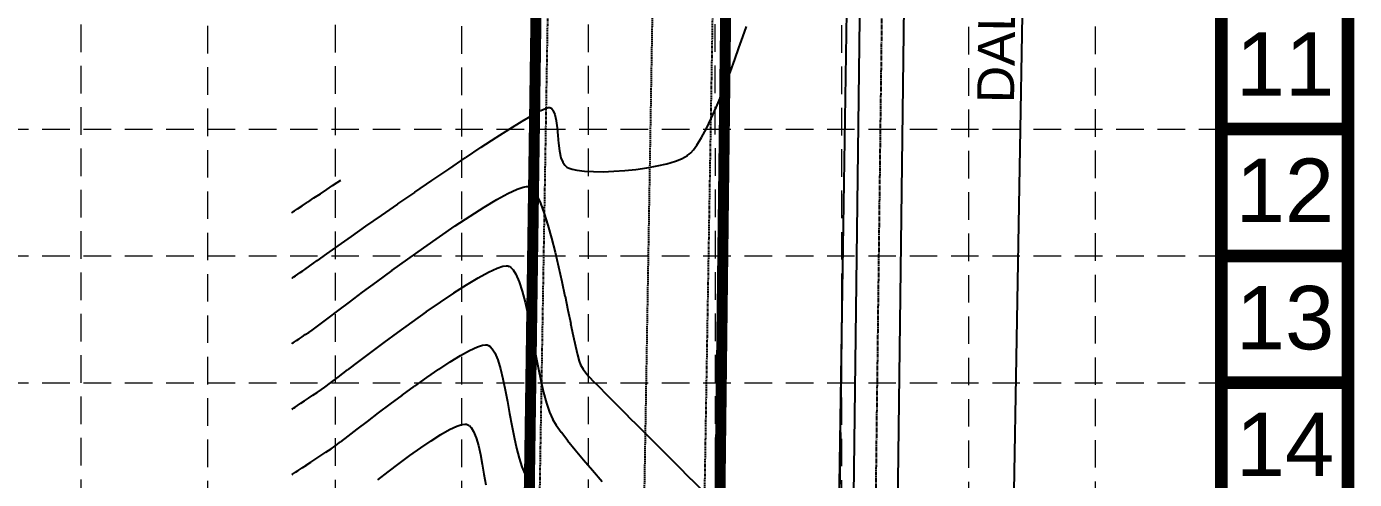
# Model space of a CAD drawing. Header units: inches. Extents: x 6967 to 7890, y 13663 to 15138.
# Drawn here: x 7648.7 to 7889.8, y 14797 to 14879.1 of the extents above; entities that cross this region are included whole.
import ezdxf
from ezdxf.enums import TextEntityAlignment as Align

# ---------------------------------------------------------------- set-up
doc = ezdxf.new("R2010")
doc.units = ezdxf.units.IN
doc.header["$MEASUREMENT"] = 0
for name, pattern in [('CENTER2', [1.125, 0.75, -0.125, 0.125, -0.125]), ('DASHED', [0.75, 0.5, -0.25]), ('HIDDEN', [0.375, 0.25, -0.125]), ('xGWI003pt$0$HIDDEN2', [0.1875, 0.125, -0.0625]), ('XGWI003WS$0$DASHED2', [0.375, 0.25, -0.125])]:
    doc.linetypes.add(name, pattern=pattern)
for name, color, linetype in [('BASE', 7, 'Continuous'), ('EC', 35, 'Continuous'), ('GRID', 254, 'HIDDEN'), ('LIMITS OF DISTURBANCE', 1, 'HIDDEN'), ('V-ROAD-BACK-P', 2, 'Continuous'), ('V-STRM-CNTR-E', 11, 'CENTER2'), ('V-STRM-UNDR-E', 15, 'Continuous'), ('xGWI003pt$0$C-ANNO-ROAD-E', 6, 'Continuous'), ('xGWI003pt$0$C-EASE-SSWR-N', 7, 'xGWI003pt$0$HIDDEN2'), ('XGWI003WS$0$C-SSWR-MAIN-N', 3, 'XGWI003WS$0$DASHED2')]:
    doc.layers.add(name, color=color, linetype=linetype)
doc.styles.get("Standard").update_dxf_attribs({"font": 'ARIAL.TTF'})

msp = doc.modelspace()

# ---------------------------------------------------------------- linework, layer by layer
at = {"layer": 'BASE', "const_width": 2.3}
for points in [[(7888.68, 13664.43), (7888.68, 15136.57), (6968.59, 15136.57), (6968.59, 13664.43)], [(7865.68, 13687.43), (7865.68, 15113.57), (6991.59, 15113.57), (6991.59, 13687.43)]]:
    msp.add_lwpolyline(points, close=True, dxfattribs=at)
for points in [[(7888.68, 14860.55), (7865.68, 14860.55)], [(7888.68, 14837.54), (7865.68, 14837.54)], [(7888.68, 14814.54), (7865.68, 14814.54)]]:
    msp.add_lwpolyline(points, dxfattribs=at)
at = {"layer": 'EC', "color": 35}
for points, elevation in [([(7778.79, 14877.28), (7779.43, 14879.13)], 663), ([(7775.69, 14868.77), (7776.53, 14870.98)], 663), ([(7742.98, 14864.28), (7743.45, 14864.43)], 663), ([(7743.74, 14864.43), (7743.87, 14864.37)], 663), ([(7744.1, 14864.21), (7744.39, 14863.84)], 663), ([(7773.05, 14862.48), (7773.94, 14864.48)], 663), ([(7738.71, 14861.97), (7740.59, 14863.08)], 663), ([(7744.91, 14862.06), (7745.06, 14860.77)], 663), ([(7734, 14859.01), (7736.49, 14860.6)], 663), ([(7745.06, 14860.77), (7745.17, 14859.37)], 663), ([(7745.17, 14859.37), (7745.29, 14857.95)], 663), ([(7769.81, 14856.76), (7770.46, 14857.64)], 663), ([(7725.39, 14853.29), (7728.4, 14855.31)], 663), ([(7746.1, 14854.52), (7746.44, 14854.02)], 663), ([(7763.24, 14853.85), (7765, 14854.26)], 663), ([(7768.88, 14855.84), (7769.03, 14855.96)], 663), ([(7748.67, 14853.06), (7750.04, 14852.9)], 663), ([(7750.04, 14852.9), (7751.65, 14852.82)], 663), ([(7702.08, 14848.82), (7703.23, 14849.58)], 664), ([(7704.28, 14850.28), (7705.16, 14850.86)], 664), ([(7719.22, 14849.07), (7722.31, 14851.19)], 663), ([(7737.84, 14849.65), (7738.91, 14850.02)], 662), ([(7740.4, 14849.82), (7740.81, 14849.38)], 662), ([(7740.81, 14849.38), (7741.36, 14848.52)], 662), ([(7698.76, 14846.63), (7699.77, 14847.3)], 664), ([(7700.9, 14848.05), (7702.08, 14848.82)], 664), ([(7741.36, 14848.52), (7742.05, 14847.07)], 662), ([(7696.93, 14845.42), (7696.94, 14845.43)], 664), ([(7696.94, 14845.43), (7696.98, 14845.46)], 664), ([(7697.16, 14845.58), (7697.38, 14845.72)], 664), ([(7697.38, 14845.72), (7697.94, 14846.09)], 664), ([(7726.56, 14842.96), (7729.27, 14844.76)], 662), ([(7729.27, 14844.76), (7731.81, 14846.37)], 662), ([(7742.73, 14845.25), (7743.41, 14843.12)], 662), ([(7707.72, 14841.06), (7710.36, 14842.91)], 663), ([(7723.73, 14841.02), (7726.56, 14842.96)], 662), ([(7720.84, 14839), (7723.73, 14841.02)], 662), ([(7744.07, 14840.76), (7744.71, 14838.22)], 662), ([(7717.94, 14836.93), (7720.84, 14839)], 662), ([(7732.63, 14834.61), (7734.2, 14835.33)], 661), ([(7735.21, 14835.67), (7735.8, 14835.76)], 661), ([(7735.8, 14835.76), (7736.11, 14835.74)], 661), ([(7696.97, 14833.57), (7697.08, 14833.64)], 663), ([(7709.76, 14830.93), (7712.35, 14832.85)], 662), ([(7730.76, 14833.58), (7732.63, 14834.61)], 661), ([(7707.38, 14829.15), (7709.76, 14830.93)], 662), ([(7738.72, 14831.13), (7739.24, 14829.14)], 661), ([(7746.5, 14830.24), (7747.03, 14827.67)], 662), ([(7721.32, 14827.38), (7723.87, 14829.15)], 661), ([(7739.24, 14829.14), (7739.75, 14826.94)], 661), ([(7796.81, 14826.37), (7796.83, 14827.86)], 662), ([(7698.77, 14822.86), (7699.35, 14823.25)], 662), ([(7699.35, 14823.25), (7699.97, 14823.65)], 662), ([(7700.59, 14824.07), (7701.09, 14824.42)], 662), ([(7713.65, 14821.82), (7716.16, 14823.67)], 661), ([(7740.23, 14824.59), (7740.7, 14822.16)], 661), ([(7796.76, 14821.97), (7796.79, 14824.39)], 662), ([(7696.93, 14821.65), (7696.99, 14821.69)], 662), ([(7731.52, 14821.32), (7732.07, 14821.4)], 660), ([(7732.49, 14821.34), (7732.63, 14821.28)], 660), ([(7732.63, 14821.28), (7732.9, 14821.1)], 660), ([(7733.28, 14820.7), (7733.75, 14819.94)], 660), ([(7725.62, 14818.3), (7727.51, 14819.45)], 660), ([(7741.17, 14819.7), (7741.64, 14817.27)], 661), ([(7749.06, 14818.44), (7749.31, 14817.78)], 662), ([(7703.92, 14814.5), (7705.32, 14815.55)], 661), ([(7741.64, 14817.27), (7742.12, 14814.95)], 661), ([(7749.78, 14816.99), (7750.26, 14816.32)], 662), ([(7750.76, 14815.72), (7751.28, 14815.17)], 662), ([(7701.5, 14812.78), (7702.31, 14813.31)], 661), ([(7752.4, 14814.07), (7753.01, 14813.47)], 662), ([(7698.53, 14810.82), (7699.21, 14811.27)], 661), ([(7714.76, 14810.65), (7716.97, 14812.29)], 660), ([(7696.93, 14809.76), (7697.01, 14809.81)], 661), ([(7708.76, 14806.11), (7710.61, 14807.52)], 660), ([(7726.88, 14806.67), (7727.78, 14806.97)], 659), ([(7728.32, 14807.04), (7728.61, 14807.02)], 659), ([(7729.13, 14806.76), (7729.49, 14806.39)], 659), ([(7729.91, 14805.69), (7730.38, 14804.55)], 659), ([(7730.38, 14804.55), (7730.79, 14803.14)], 659), ([(7737.25, 14804.64), (7737.69, 14802.65)], 660), ([(7761.96, 14804.48), (7764.3, 14802.15)], 662), ([(7702.15, 14801.32), (7703.08, 14801.93)], 660), ([(7703.08, 14801.93), (7704.02, 14802.56)], 660), ([(7704.02, 14802.56), (7704.72, 14803.05)], 660), ([(7716.36, 14799.87), (7718.34, 14801.33)], 659), ([(7718.34, 14801.33), (7720.3, 14802.73)], 659), ([(7697.57, 14798.29), (7698.07, 14798.62)], 660), ([(7698.07, 14798.62), (7698.77, 14799.09)], 660), ([(7699.53, 14799.59), (7700.36, 14800.14)], 660), ([(7712.49, 14796.93), (7714.39, 14798.39)], 659), ([(7731.79, 14797.92), (7732.11, 14796.04)], 659), ([(7769.38, 14797.06), (7772.04, 14794.38)], 662)]:
    msp.add_lwpolyline(points, dxfattribs=dict(at, elevation=elevation))
at = {"layer": 'EC', "color": 35, "extrusion": (0.943455, -0.3315, 0), "elevation": 2407.12}
msp.add_lwpolyline([(16612.6, 663), (16614.72, 663)], dxfattribs=at)
at = {"layer": 'EC', "color": 35, "extrusion": (0.941289, -0.337602, 0), "elevation": 2299.5}
msp.add_lwpolyline([(16625.59, 663), (16627.84, 663)], dxfattribs=at)
at = {"layer": 'EC', "color": 35, "extrusion": (0.938374, -0.345621, 0), "elevation": 2157.57}
msp.add_lwpolyline([(16642.28, 663), (16644.6, 663)], dxfattribs=at)
at = {"layer": 'EC', "color": 35, "extrusion": (0.929564, -0.368661, 0), "elevation": 1746.47}
msp.add_lwpolyline([(16685.72, 663), (16688.07, 663)], dxfattribs=at)
at = {"layer": 'EC', "color": 35, "extrusion": (0.922945, -0.384932, 0), "elevation": 1453.11}
msp.add_lwpolyline([(16711.53, 663), (16713.82, 663)], dxfattribs=at)
at = {"layer": 'EC', "color": 35, "extrusion": (0.472379, -0.881396, 0), "elevation": -9443.77}
msp.add_lwpolyline([(13843.52, 663), (13845.22, 663)], dxfattribs=at)
at = {"layer": 'EC', "color": 35, "extrusion": (0.410055, -0.912061, 0), "elevation": -10382.08}
msp.add_lwpolyline([(13156.27, 663), (13157.24, 663)], dxfattribs=at)
at = {"layer": 'EC', "color": 35, "extrusion": (0.086705, -0.996234, 0), "elevation": -14137.05}
msp.add_lwpolyline([(9003.11, 663), (9003.33, 663)], dxfattribs=at)
at = {"layer": 'EC', "color": 35, "extrusion": (-0.200152, -0.979765, 0), "elevation": -16113.57}
msp.add_lwpolyline([(4611.82, 663), (4611.9, 663)], dxfattribs=at)
at = {"layer": 'EC', "color": 35, "extrusion": (-0.583906, -0.811821, 0), "elevation": -16588.9}
msp.add_lwpolyline([(-2392.77, 663), (-2392.48, 663)], dxfattribs=at)
at = {"layer": 'EC', "color": 35, "extrusion": (0.921221, 0.389039, 0), "elevation": 12916.9}
msp.add_lwpolyline([(10680.02, 663), (10679.28, 663)], dxfattribs=at)
at = {"layer": 'EC', "color": 35, "extrusion": (0.525889, -0.850553, 0), "elevation": -8571.2}
msp.add_lwpolyline([(14395.33, 663), (14397.93, 663)], dxfattribs=at)
at = {"layer": 'EC', "color": 35, "extrusion": (0.977095, 0.212803, 0), "elevation": 10730.21}
msp.add_lwpolyline([(12874.63, 663), (12873.51, 663)], dxfattribs=at)
at = {"layer": 'EC', "color": 35, "extrusion": (0.901238, -0.433325, 0), "elevation": 565.08}
msp.add_lwpolyline([(16760.85, 663), (16762.88, 663)], dxfattribs=at)
at = {"layer": 'EC', "color": 35, "extrusion": (-0.547344, 0.836908, 0), "elevation": 8202.47}
msp.add_lwpolyline([(-14602.39, 663), (-14605.63, 663)], dxfattribs=at)
at = {"layer": 'EC', "color": 35, "extrusion": (0.852078, -0.523414, 0), "elevation": -1155.66}
msp.add_lwpolyline([(16727.04, 663), (16728.66, 663)], dxfattribs=at)
at = {"layer": 'EC', "color": 35, "extrusion": (0.882332, -0.470627, 0), "elevation": -136.19}
msp.add_lwpolyline([(16767.97, 663), (16769.82, 663)], dxfattribs=at)
at = {"layer": 'EC', "color": 35, "extrusion": (0.553855, -0.832613, 0), "elevation": -8088.31}
msp.add_lwpolyline([(14662.46, 663), (14665.93, 663)], dxfattribs=at)
at = {"layer": 'EC', "color": 35, "extrusion": (0.991553, 0.129706, 0), "elevation": 9607.03}
msp.add_lwpolyline([(13727.83, 663), (13726.44, 663)], dxfattribs=at)
at = {"layer": 'EC', "color": 35, "extrusion": (0.973908, 0.226943, 0), "elevation": 10914.98}
msp.add_lwpolyline([(12711.16, 663), (12709.89, 663)], dxfattribs=at)
at = {"layer": 'EC', "color": 35, "extrusion": (0.743668, -0.668549, 0), "elevation": -4154.3}
msp.add_lwpolyline([(16242.29, 663), (16243, 663)], dxfattribs=at)
at = {"layer": 'EC', "color": 35, "extrusion": (0.925136, 0.379636, 0), "elevation": 12805.51}
msp.add_lwpolyline([(10802.64, 663), (10801.74, 663)], dxfattribs=at)
at = {"layer": 'EC', "color": 35, "extrusion": (-0.706205, -0.708007, 0), "elevation": -15987.33}
msp.add_lwpolyline([(-5005.45, 663), (-5005.07, 663)], dxfattribs=at)
at = {"layer": 'EC', "color": 35, "extrusion": (0.28821, -0.957567, 0), "elevation": -11986}
msp.add_lwpolyline([(11716.65, 663), (11718.28, 663)], dxfattribs=at)
at = {"layer": 'EC', "color": 35, "extrusion": (0.363503, -0.931593, 0), "elevation": -11015.4}
msp.add_lwpolyline([(12635.01, 663), (12636.16, 663)], dxfattribs=at)
at = {"layer": 'EC', "color": 35, "extrusion": (-0.44316, 0.896443, 0), "elevation": 9874.48}
msp.add_lwpolyline([(-13546.44, 663), (-13547.2, 663)], dxfattribs=at)
at = {"layer": 'EC', "color": 35, "extrusion": (-0.516706, 0.856163, 0), "elevation": 8704.77}
msp.add_lwpolyline([(-14326.87, 663), (-14327.33, 663)], dxfattribs=at)
at = {"layer": 'EC', "color": 35, "extrusion": (-0.569389, 0.822069, 0), "elevation": 7789.01}
msp.add_lwpolyline([(-14845.09, 663), (-14845.3, 663)], dxfattribs=at)
at = {"layer": 'EC', "color": 35, "extrusion": (-0.672767, 0.739855, 0), "elevation": 5764.51}
msp.add_lwpolyline([(-15742.55, 663), (-15742.96, 663)], dxfattribs=at)
at = {"layer": 'EC', "color": 35, "extrusion": (0.562797, -0.826595, 0), "elevation": -7929.83}
msp.add_lwpolyline([(14741.43, 663), (14745.15, 663)], dxfattribs=at)
at = {"layer": 'EC', "color": 35, "extrusion": (0.600789, 0.799408, 0), "elevation": 16528.34}
msp.add_lwpolyline([(2731.19, 663), (2731, 663)], dxfattribs=at)
at = {"layer": 'EC', "color": 35, "extrusion": (-0.525062, -0.851064, 0), "elevation": -16708.97}
msp.add_lwpolyline([(-1206.02, 663), (-1205.88, 663)], dxfattribs=at)
at = {"layer": 'EC', "color": 35, "extrusion": (-0.432524, -0.901622, 0), "elevation": -16743.06}
msp.add_lwpolyline([(560.31, 663), (560.62, 663)], dxfattribs=at)
at = {"layer": 'EC', "color": 35, "extrusion": (-0.316686, -0.948531, 0), "elevation": -16542.38}
msp.add_lwpolyline([(2644.64, 663), (2645.2, 663)], dxfattribs=at)
at = {"layer": 'EC', "color": 35, "extrusion": (-0.207998, -0.978129, 0), "elevation": -16139.92}
msp.add_lwpolyline([(4488.89, 663), (4489.8, 663)], dxfattribs=at)
at = {"layer": 'EC', "color": 35, "extrusion": (-0.004241, -0.999991, 0), "elevation": -14885.56}
msp.add_lwpolyline([(7688.59, 663), (7690.38, 663)], dxfattribs=at)
at = {"layer": 'EC', "color": 35, "extrusion": (0.035012, -0.999387, 0), "elevation": -14572.24}
msp.add_lwpolyline([(8268.71, 663), (8270.63, 663)], dxfattribs=at)
at = {"layer": 'EC', "color": 35, "extrusion": (0.069972, -0.997549, 0), "elevation": -14273.81}
msp.add_lwpolyline([(8775.64, 663), (8777.64, 663)], dxfattribs=at)
at = {"layer": 'EC', "color": 35, "extrusion": (0.103803, -0.994598, 0), "elevation": -13967.54}
msp.add_lwpolyline([(9257.23, 663), (9259.25, 663)], dxfattribs=at)
at = {"layer": 'EC', "color": 35, "extrusion": (0.139145, -0.990272, 0), "elevation": -13629.06}
msp.add_lwpolyline([(9750.63, 663), (9752.63, 663)], dxfattribs=at)
at = {"layer": 'EC', "color": 35, "extrusion": (0.178823, -0.983881, 0), "elevation": -13226.18}
msp.add_lwpolyline([(10292.39, 663), (10294.32, 663)], dxfattribs=at)
at = {"layer": 'EC', "color": 35, "extrusion": (0.550867, -0.834593, 0)}
for points, elevation in [([(14609.21, 664), (14610.47, 664)], -8149.9), ([(14611.52, 664), (14612.27, 664)], -8149.9), ([(14605.07, 664), (14606.42, 664)], -8149.9), ([(14601.72, 664), (14601.81, 664)], -8149.9), ([(14601.81, 664), (14601.94, 664)], -8149.9), ([(14596.89, 663), (14597.45, 663)], -8139.98), ([(14595.86, 663), (14596.35, 663)], -8139.98), ([(14596.35, 663), (14596.89, 663)], -8139.98), ([(14590.1, 662), (14590.76, 662)], -8130.06), ([(14588.63, 662), (14588.8, 662)], -8130.06), ([(14588.8, 662), (14589.08, 662)], -8130.06), ([(14589.08, 662), (14589.51, 662)], -8130.06), ([(14589.51, 662), (14590.1, 662)], -8130.06), ([(14583.2, 661), (14583.94, 661)], -8120.14), ([(14585.62, 661), (14586.54, 661)], -8120.14), ([(14586.54, 661), (14587.49, 661)], -8120.14), ([(14582.32, 661), (14582.67, 661)], -8120.14), ([(14580.63, 660), (14581.72, 660)], -8110.22), ([(14575.46, 660), (14575.58, 660)], -8110.22), ([(14575.58, 660), (14575.82, 660)], -8110.22)]:
    msp.add_lwpolyline(points, dxfattribs=dict(at, elevation=elevation))
at = {"layer": 'EC', "color": 35, "extrusion": (0.421313, -0.906915, 0), "elevation": -10207.33}
msp.add_lwpolyline([(13272.04, 662), (13273.91, 662)], dxfattribs=at)
at = {"layer": 'EC', "color": 35, "extrusion": (0.163648, -0.986519, 0), "elevation": -13383.37}
msp.add_lwpolyline([(10064.75, 662), (10065.38, 662)], dxfattribs=at)
at = {"layer": 'EC', "color": 35, "extrusion": (-0.054193, -0.99853, 0), "elevation": -15247.73}
msp.add_lwpolyline([(6923.38, 662), (6923.7, 662)], dxfattribs=at)
at = {"layer": 'EC', "color": 35, "extrusion": (-0.261693, -0.965151, 0), "elevation": -16358.06}
msp.add_lwpolyline([(3583.97, 662), (3584.11, 662)], dxfattribs=at)
at = {"layer": 'EC', "color": 35, "extrusion": (-0.41051, -0.911856, 0), "elevation": -16718.47}
msp.add_lwpolyline([(961.65, 662), (961.8, 662)], dxfattribs=at)
at = {"layer": 'EC', "color": 35, "extrusion": (0.56701, 0.823711, 0), "elevation": 16620.84}
msp.add_lwpolyline([(2044.48, 662), (2044.14, 662)], dxfattribs=at)
at = {"layer": 'EC', "color": 35, "extrusion": (0.570796, -0.821092, 0), "elevation": -7786.35}
msp.add_lwpolyline([(14806.64, 663), (14810.26, 663)], dxfattribs=at)
at = {"layer": 'EC', "color": 35, "extrusion": (0.56861, -0.822607, 0), "elevation": -7825.72}
msp.add_lwpolyline([(14789.5, 663), (14793.21, 663)], dxfattribs=at)
at = {"layer": 'EC', "color": 35, "extrusion": (-0.514364, 0.857572, 0), "elevation": 8754.88}
msp.add_lwpolyline([(-14267.02, 662), (-14269.71, 662)], dxfattribs=at)
at = {"layer": 'EC', "color": 35, "extrusion": (-0.479761, 0.877399, 0), "elevation": 9316.89}
msp.add_lwpolyline([(-13909.28, 662), (-13911.59, 662)], dxfattribs=at)
at = {"layer": 'EC', "color": 35, "extrusion": (0.936467, 0.350757, 0), "elevation": 12457.88}
msp.add_lwpolyline([(11188.21, 662), (11186.26, 662)], dxfattribs=at)
at = {"layer": 'EC', "color": 35, "extrusion": (-0.550867, 0.834593, 0)}
for points, elevation in [([(-14602.87, 664), (-14603.85, 664)], 8149.9), ([(-14595.11, 663), (-14595.16, 663)], 8139.98), ([(-14595.29, 663), (-14595.52, 663)], 8139.98), ([(-14595.52, 663), (-14595.86, 663)], 8139.98), ([(-14592.2, 662), (-14592.95, 662)], 8130.06), ([(-14584.75, 661), (-14585.62, 661)], 8120.14), ([(-14582.11, 661), (-14582.32, 661)], 8120.14), ([(-14582.67, 661), (-14583.2, 661)], 8120.14), ([(-14577.67, 660), (-14578.59, 660)], 8110.22), ([(-14579.58, 660), (-14580.63, 660)], 8110.22), ([(-14575.82, 660), (-14576.23, 660)], 8110.22)]:
    msp.add_lwpolyline(points, dxfattribs=dict(at, elevation=elevation))
at = {"layer": 'EC', "color": 35, "extrusion": (0.572633, -0.819812, 0), "elevation": -7753.19}
msp.add_lwpolyline([(14820.58, 663), (14824.03, 663)], dxfattribs=at)
at = {"layer": 'EC', "color": 35, "extrusion": (0.963068, 0.26926, 0), "elevation": 11454.08}
msp.add_lwpolyline([(12209.94, 662), (12207.49, 662)], dxfattribs=at)
at = {"layer": 'EC', "color": 35, "extrusion": (-0.575471, 0.817822, 0), "elevation": 7701.77}
msp.add_lwpolyline([(-14841.23, 663), (-14844.15, 663)], dxfattribs=at)
at = {"layer": 'EC', "color": 35, "extrusion": (0.577306, -0.816528, 0), "elevation": -7668.43}
msp.add_lwpolyline([(14853.79, 663), (14855.92, 663)], dxfattribs=at)
at = {"layer": 'EC', "color": 35, "extrusion": (0.576522, -0.817081, 0), "elevation": -7682.69}
msp.add_lwpolyline([(14848.55, 663), (14851.12, 663)], dxfattribs=at)
at = {"layer": 'EC', "color": 35, "extrusion": (0.97336, 0.229281, 0), "elevation": 10940.52}
msp.add_lwpolyline([(12667.22, 662), (12664.5, 662)], dxfattribs=at)
at = {"layer": 'EC', "color": 35, "extrusion": (0.572934, -0.819601, 0), "elevation": -7747.69}
msp.add_lwpolyline([(14809.39, 663), (14809.86, 663)], dxfattribs=at)
at = {"layer": 'EC', "color": 35, "extrusion": (0.577295, -0.816536, 0), "elevation": -7668.64}
msp.add_lwpolyline([(14850.94, 663), (14852.03, 663)], dxfattribs=at)
at = {"layer": 'EC', "color": 35, "extrusion": (0.577711, -0.816241, 0), "elevation": -7661.07}
msp.add_lwpolyline([(14855.94, 663), (14857.58, 663)], dxfattribs=at)
at = {"layer": 'EC', "color": 35, "extrusion": (-0.591458, 0.806336, 0), "elevation": 7398.73}
msp.add_lwpolyline([(-14991.75, 662), (-14995.16, 662)], dxfattribs=at)
at = {"layer": 'EC', "color": 35, "extrusion": (0.586845, -0.809699, 0), "elevation": -7484.22}
msp.add_lwpolyline([(14952.67, 662), (14956.19, 662)], dxfattribs=at)
at = {"layer": 'EC', "color": 35, "extrusion": (0.316139, -0.948713, 0), "elevation": -11629.39}
msp.add_lwpolyline([(12027.57, 661), (12028.63, 661)], dxfattribs=at)
at = {"layer": 'EC', "color": 35, "extrusion": (0.265365, 0.964148, 0), "elevation": 16356.74}
msp.add_lwpolyline([(-3521.87, 661), (-3522, 661)], dxfattribs=at)
at = {"layer": 'EC', "color": 35, "extrusion": (-0.406209, -0.91378, 0), "elevation": -16699.1}
msp.add_lwpolyline([(1042.83, 661), (1042.99, 661)], dxfattribs=at)
at = {"layer": 'EC', "color": 35, "extrusion": (0.558878, 0.82925, 0), "elevation": 16626.15}
msp.add_lwpolyline([(1875.92, 661), (1875.58, 661)], dxfattribs=at)
at = {"layer": 'EC', "color": 35, "extrusion": (0.727781, 0.685809, 0), "elevation": 15804.89}
msp.add_lwpolyline([(5491.09, 661), (5490.51, 661)], dxfattribs=at)
at = {"layer": 'EC', "color": 35, "extrusion": (0.849433, 0.527696, 0), "elevation": 14400.5}
msp.add_lwpolyline([(8518.55, 661), (8517.59, 661)], dxfattribs=at)
at = {"layer": 'EC', "color": 35, "extrusion": (0.97613, 0.217189, 0), "elevation": 10782.57}
msp.add_lwpolyline([(12799.25, 662), (12796.5, 662)], dxfattribs=at)
at = {"layer": 'EC', "color": 35, "extrusion": (-0.541702, 0.840571, 0), "elevation": 8280.98}
msp.add_lwpolyline([(-14528.4, 661), (-14531.15, 661)], dxfattribs=at)
at = {"layer": 'EC', "color": 35, "extrusion": (-0.517861, 0.855465, 0), "elevation": 8686.15}
msp.add_lwpolyline([(-14292.64, 661), (-14295.12, 661)], dxfattribs=at)
at = {"layer": 'EC', "color": 35, "extrusion": (0.917972, 0.396645, 0), "elevation": 12986.79}
msp.add_lwpolyline([(10548.32, 661), (10546.82, 661)], dxfattribs=at)
at = {"layer": 'EC', "color": 35, "extrusion": (0.950995, 0.309206, 0), "elevation": 11945.36}
msp.add_lwpolyline([(11713.27, 661), (11711.47, 661)], dxfattribs=at)
at = {"layer": 'EC', "color": 35, "extrusion": (0.977966, 0.208763, 0), "elevation": 10671.81}
msp.add_lwpolyline([(12889.01, 662), (12886.29, 662)], dxfattribs=at)
at = {"layer": 'EC', "color": 35, "extrusion": (0.558439, -0.829546, 0), "elevation": -7988.15}
msp.add_lwpolyline([(14688.47, 661), (14691.44, 661)], dxfattribs=at)
at = {"layer": 'EC', "color": 35, "extrusion": (0.601752, -0.798683, 0), "elevation": -7205.87}
msp.add_lwpolyline([(15074.35, 662), (15076.59, 662)], dxfattribs=at)
at = {"layer": 'EC', "color": 35, "extrusion": (-0.600371, 0.799722, 0), "elevation": 7231.92}
msp.add_lwpolyline([(-15064.11, 662), (-15066.75, 662)], dxfattribs=at)
at = {"layer": 'EC', "color": 35, "extrusion": (0.979499, 0.201451, 0), "elevation": 10575.26}
msp.add_lwpolyline([(12963.03, 662), (12960.56, 662)], dxfattribs=at)
at = {"layer": 'EC', "color": 35, "extrusion": (0.999906, -0.013723, 0), "elevation": 7592.61}
msp.add_lwpolyline([(14933.47, 662), (14934.4, 662)], dxfattribs=at)
at = {"layer": 'EC', "color": 35, "extrusion": (0.5994, -0.80045, 0), "elevation": -7250.17}
msp.add_lwpolyline([(15050.09, 662), (15051.32, 662)], dxfattribs=at)
at = {"layer": 'EC', "color": 35, "extrusion": (0.601897, -0.798574, 0), "elevation": -7203.13}
msp.add_lwpolyline([(15073.88, 662), (15075.65, 662)], dxfattribs=at)
at = {"layer": 'EC', "color": 35, "extrusion": (0.587361, -0.809325, 0), "elevation": -7464.99}
msp.add_lwpolyline([(14951.73, 661), (14954.91, 661)], dxfattribs=at)
at = {"layer": 'EC', "color": 35, "extrusion": (0.580104, -0.814542, 0), "elevation": -7598.35}
msp.add_lwpolyline([(14887.59, 661), (14890.77, 661)], dxfattribs=at)
at = {"layer": 'EC', "color": 35, "extrusion": (0.979436, 0.201756, 0), "elevation": 10572.01}
msp.add_lwpolyline([(12960.5, 661), (12958.1, 661)], dxfattribs=at)
at = {"layer": 'EC', "color": 35, "extrusion": (0.979173, 0.203029, 0), "elevation": 10596.12}
msp.add_lwpolyline([(12943.51, 662), (12941.27, 662)], dxfattribs=at)
at = {"layer": 'EC', "color": 35, "extrusion": (0.999922, -0.012483, 0), "elevation": 7611.12}
msp.add_lwpolyline([(14920.57, 662), (14922.55, 662)], dxfattribs=at)
at = {"layer": 'EC', "color": 35, "extrusion": (0.977773, 0.209668, 0), "elevation": 10683.68}
msp.add_lwpolyline([(12869.08, 662), (12867.12, 662)], dxfattribs=at)
at = {"layer": 'EC', "color": 35, "extrusion": (-0.59747, 0.801892, 0), "elevation": 7276.82}
msp.add_lwpolyline([(-15038.12, 661), (-15041.1, 661)], dxfattribs=at)
at = {"layer": 'EC', "color": 35, "extrusion": (-0.482931, 0.875658, 0), "elevation": 9244.92}
msp.add_lwpolyline([(-13923.43, 660), (-13925.34, 660)], dxfattribs=at)
at = {"layer": 'EC', "color": 35, "extrusion": (0.417422, -0.908713, 0), "elevation": -10241.13}
msp.add_lwpolyline([(13209.96, 660), (13211.52, 660)], dxfattribs=at)
at = {"layer": 'EC', "color": 35, "extrusion": (0.307225, -0.951637, 0), "elevation": -11729.2}
msp.add_lwpolyline([(11910.12, 660), (11911.09, 660)], dxfattribs=at)
at = {"layer": 'EC', "color": 35, "extrusion": (-0.077429, -0.996998, 0), "elevation": -15375.59}
msp.add_lwpolyline([(6561.25, 660), (6561.55, 660)], dxfattribs=at)
at = {"layer": 'EC', "color": 35, "extrusion": (-0.270461, -0.962731, 0), "elevation": -16360.3}
msp.add_lwpolyline([(3435.58, 660), (3435.71, 660)], dxfattribs=at)
at = {"layer": 'EC', "color": 35, "extrusion": (0.724964, 0.688787, 0), "elevation": 15814.65}
msp.add_lwpolyline([(5418.45, 660), (5417.9, 660)], dxfattribs=at)
at = {"layer": 'EC', "color": 35, "extrusion": (0.982355, 0.187024, 0), "elevation": 10376.22}
msp.add_lwpolyline([(13112.93, 661), (13110.42, 661)], dxfattribs=at)
at = {"layer": 'EC', "color": 35, "extrusion": (0.974388, 0.224873, 0), "elevation": 10882.82}
msp.add_lwpolyline([(12699.14, 662), (12697.54, 662)], dxfattribs=at)
at = {"layer": 'EC', "color": 35, "extrusion": (0.999924, -0.012341, 0), "elevation": 7613.25}
msp.add_lwpolyline([(14914.28, 662), (14917.07, 662)], dxfattribs=at)
at = {"layer": 'EC', "color": 35, "extrusion": (0.60307, -0.797688, 0), "elevation": -7171.35}
msp.add_lwpolyline([(15083.42, 661), (15085.93, 661)], dxfattribs=at)
at = {"layer": 'EC', "color": 35, "extrusion": (0.600803, -0.799397, 0), "elevation": -7214.14}
msp.add_lwpolyline([(15065.51, 661), (15068.29, 661)], dxfattribs=at)
at = {"layer": 'EC', "color": 35, "extrusion": (-0.547324, 0.836921, 0), "elevation": 8173.32}
msp.add_lwpolyline([(-14573.71, 660), (-14576.15, 660)], dxfattribs=at)
at = {"layer": 'EC', "color": 35, "extrusion": (0.921879, 0.387478, 0), "elevation": 12871.98}
msp.add_lwpolyline([(10665.53, 660), (10664.14, 660)], dxfattribs=at)
at = {"layer": 'EC', "color": 35, "extrusion": (0.955431, 0.295216, 0), "elevation": 11764.28}
msp.add_lwpolyline([(11874.92, 660), (11873.26, 660)], dxfattribs=at)
at = {"layer": 'EC', "color": 35, "extrusion": (0.965982, 0.258609, 0), "elevation": 11317.64}
msp.add_lwpolyline([(12311.56, 662), (12310.37, 662)], dxfattribs=at)
at = {"layer": 'EC', "color": 35, "extrusion": (0.999923, -0.012384, 0), "elevation": 7612.6}
msp.add_lwpolyline([(14911.5, 662), (14914.61, 662)], dxfattribs=at)
at = {"layer": 'EC', "color": 35, "extrusion": (0.604095, -0.796912, 0), "elevation": -7151.96}
msp.add_lwpolyline([(15090.46, 661), (15092.63, 661)], dxfattribs=at)
at = {"layer": 'EC', "color": 35, "extrusion": (0.578053, -0.815999, 0), "elevation": -7626.03}
msp.add_lwpolyline([(14862.1, 660), (14864.82, 660)], dxfattribs=at)
at = {"layer": 'EC', "color": 35, "extrusion": (0.565106, -0.825019, 0), "elevation": -7859.63}
msp.add_lwpolyline([(14742.64, 660), (14745.25, 660)], dxfattribs=at)
at = {"layer": 'EC', "color": 35, "extrusion": (0.970869, 0.239609, 0), "elevation": 11059.77}
msp.add_lwpolyline([(12532.12, 660), (12530.24, 660)], dxfattribs=at)
at = {"layer": 'EC', "color": 35, "extrusion": (0.858761, 0.512376, 0), "elevation": 14247.08}
msp.add_lwpolyline([(8754.38, 662), (8753.46, 662)], dxfattribs=at)
at = {"layer": 'EC', "color": 35, "extrusion": (0.768291, 0.640101, 0), "elevation": 15438.39}
msp.add_lwpolyline([(6422.3, 662), (6421.52, 662)], dxfattribs=at)
at = {"layer": 'EC', "color": 35, "extrusion": (0.999922, -0.012475, 0), "elevation": 7611.24}
msp.add_lwpolyline([(14908.84, 662), (14912.2, 662)], dxfattribs=at)
at = {"layer": 'EC', "color": 35, "extrusion": (-0.581455, 0.813578, 0), "elevation": 7573.24}
msp.add_lwpolyline([(-14879.71, 661), (-14880.44, 661)], dxfattribs=at)
at = {"layer": 'EC', "color": 35, "extrusion": (-0.598706, 0.800969, 0), "elevation": 7253.56}
msp.add_lwpolyline([(-15038.86, 661), (-15040.13, 661)], dxfattribs=at)
at = {"layer": 'EC', "color": 35, "extrusion": (0.587728, -0.809059, 0), "elevation": -7448.54}
msp.add_lwpolyline([(14949.07, 660), (14951.84, 660)], dxfattribs=at)
at = {"layer": 'EC', "color": 35, "extrusion": (0.978591, 0.205814, 0), "elevation": 10618.81}
msp.add_lwpolyline([(12906.06, 660), (12904.01, 660)], dxfattribs=at)
at = {"layer": 'EC', "color": 35, "extrusion": (0.982453, 0.186512, 0), "elevation": 10362.76}
msp.add_lwpolyline([(13110.52, 660), (13108.36, 660)], dxfattribs=at)
at = {"layer": 'EC', "color": 35, "extrusion": (0.974701, 0.223513, 0), "elevation": 10857.59}
msp.add_lwpolyline([(12709.68, 661), (12707.46, 661)], dxfattribs=at)
at = {"layer": 'EC', "color": 35, "extrusion": (-0.701681, -0.712491, 0), "elevation": -15994.6}
msp.add_lwpolyline([(-4872.81, 662), (-4872.04, 662)], dxfattribs=at)
at = {"layer": 'EC', "color": 35, "extrusion": (0.693452, 0.720503, 0), "elevation": 16049.5}
msp.add_lwpolyline([(4688.03, 662), (4687.23, 662)], dxfattribs=at)
at = {"layer": 'EC', "color": 35, "extrusion": (0.724533, 0.689241, 0), "elevation": 15827.35}
msp.add_lwpolyline([(5389.15, 662), (5388.21, 662)], dxfattribs=at)
at = {"layer": 'EC', "color": 35, "extrusion": (-0.600472, 0.799646, 0), "elevation": 7210.78}
msp.add_lwpolyline([(-15059.78, 660), (-15062.46, 660)], dxfattribs=at)
at = {"layer": 'EC', "color": 35, "extrusion": (0.984006, 0.178134, 0), "elevation": 10250.69}
msp.add_lwpolyline([(13196.18, 660), (13193.96, 660)], dxfattribs=at)
at = {"layer": 'EC', "color": 35, "extrusion": (0.966046, 0.258368, 0), "elevation": 11306.88}
msp.add_lwpolyline([(12309.39, 661), (12307.39, 661)], dxfattribs=at)
at = {"layer": 'EC', "color": 35, "extrusion": (0.949196, 0.314685, 0), "elevation": 12010.5}
msp.add_lwpolyline([(11621.76, 661), (11620.02, 661)], dxfattribs=at)
at = {"layer": 'EC', "color": 35, "extrusion": (0.719928, 0.694049, 0), "elevation": 15862.87}
msp.add_lwpolyline([(5282.72, 662), (5282.03, 662)], dxfattribs=at)
at = {"layer": 'EC', "color": 35, "extrusion": (0.71009, 0.704111, 0), "elevation": 15935.63}
msp.add_lwpolyline([(5058.28, 662), (5057, 662)], dxfattribs=at)
at = {"layer": 'EC', "color": 35, "extrusion": (0.707106, 0.707107, 0), "elevation": 15956.87}
msp.add_lwpolyline([(4989.58, 662), (4987.77, 662)], dxfattribs=at)
at = {"layer": 'EC', "color": 35, "extrusion": (0.999921, -0.012609, 0), "elevation": 7609.25}
msp.add_lwpolyline([(14906.31, 662), (14909.86, 662)], dxfattribs=at)
at = {"layer": 'EC', "color": 35, "extrusion": (-0.604325, 0.796738, 0), "elevation": 7138}
msp.add_lwpolyline([(-15091.89, 660), (-15094.42, 660)], dxfattribs=at)
at = {"layer": 'EC', "color": 35, "extrusion": (0.983805, 0.179241, 0), "elevation": 10265.52}
msp.add_lwpolyline([(13182.43, 660), (13180.21, 660)], dxfattribs=at)
at = {"layer": 'EC', "color": 35, "extrusion": (0.912646, 0.408751, 0), "elevation": 13120.52}
msp.add_lwpolyline([(10350.31, 661), (10348.88, 661)], dxfattribs=at)
at = {"layer": 'EC', "color": 35, "extrusion": (-0.705994, -0.708218, 0), "elevation": -15964.7}
msp.add_lwpolyline([(-4962.67, 662), (-4960.39, 662)], dxfattribs=at)
at = {"layer": 'EC', "color": 35, "extrusion": (-0.705703, -0.708508, 0), "elevation": -15966.73}
msp.add_lwpolyline([(-4953.84, 662), (-4951.16, 662)], dxfattribs=at)
at = {"layer": 'EC', "color": 35, "extrusion": (0.999918, -0.012784, 0), "elevation": 7606.63}
msp.add_lwpolyline([(14903.96, 662), (14907.65, 662)], dxfattribs=at)
at = {"layer": 'EC', "color": 35, "extrusion": (0.607143, -0.794592, 0), "elevation": -7084.5}
msp.add_lwpolyline([(15112.71, 660), (15114.76, 660)], dxfattribs=at)
at = {"layer": 'EC', "color": 35, "extrusion": (0.496017, -0.868313, 0), "elevation": -9024.27}
msp.add_lwpolyline([(14050.39, 659), (14052.21, 659)], dxfattribs=at)
at = {"layer": 'EC', "color": 35, "extrusion": (0.42772, -0.903911, 0), "elevation": -10078.98}
msp.add_lwpolyline([(13316.02, 659), (13317.52, 659)], dxfattribs=at)
at = {"layer": 'EC', "color": 35, "extrusion": (0.139236, -0.990259, 0), "elevation": -13586.75}
msp.add_lwpolyline([(9714.17, 659), (9714.72, 659)], dxfattribs=at)
at = {"layer": 'EC', "color": 35, "extrusion": (-0.27234, -0.962201, 0), "elevation": -16352.14}
msp.add_lwpolyline([(3403.93, 659), (3404.06, 659)], dxfattribs=at)
at = {"layer": 'EC', "color": 35, "extrusion": (-0.401078, -0.916044, 0), "elevation": -16663.67}
msp.add_lwpolyline([(1141.1, 659), (1141.25, 659)], dxfattribs=at)
at = {"layer": 'EC', "color": 35, "extrusion": (-0.546549, -0.837427, 0), "elevation": -16623.93}
msp.add_lwpolyline([(-1620.34, 659), (-1620.04, 659)], dxfattribs=at)
at = {"layer": 'EC', "color": 35, "extrusion": (0.851228, 0.524796, 0), "elevation": 14349.89}
msp.add_lwpolyline([(8547.21, 659), (8546.4, 659)], dxfattribs=at)
at = {"layer": 'EC', "color": 35, "extrusion": (0.981797, 0.189932, 0), "elevation": 10408.29}
msp.add_lwpolyline([(13067.76, 660), (13065.6, 660)], dxfattribs=at)
at = {"layer": 'EC', "color": 35, "extrusion": (0.851645, 0.524119, 0), "elevation": 14356.46}
msp.add_lwpolyline([(8552.16, 661), (8550.92, 661)], dxfattribs=at)
at = {"layer": 'EC', "color": 35, "extrusion": (0.815814, 0.578315, 0), "elevation": 14881.42}
msp.add_lwpolyline([(7600.63, 661), (7599.05, 661)], dxfattribs=at)
at = {"layer": 'EC', "color": 35, "extrusion": (0.705887, 0.708325, 0), "elevation": 15965.44}
msp.add_lwpolyline([(4955.32, 662), (4952.3, 662)], dxfattribs=at)
at = {"layer": 'EC', "color": 35, "extrusion": (0.59812, -0.801406, 0), "elevation": -7254.91}
msp.add_lwpolyline([(15028.61, 660), (15029.92, 660)], dxfattribs=at)
at = {"layer": 'EC', "color": 35, "extrusion": (-0.605076, 0.796168, 0), "elevation": 7123.76}
msp.add_lwpolyline([(-15092.53, 660), (-15094.24, 660)], dxfattribs=at)
at = {"layer": 'EC', "color": 35, "extrusion": (-0.56239, 0.826872, 0), "elevation": 7898.15}
msp.add_lwpolyline([(-14708.61, 659), (-14710.88, 659)], dxfattribs=at)
at = {"layer": 'EC', "color": 35, "extrusion": (-0.536315, 0.844018, 0), "elevation": 8353.32}
msp.add_lwpolyline([(-14457.27, 659), (-14459.36, 659)], dxfattribs=at)
at = {"layer": 'EC', "color": 35, "extrusion": (0.793274, 0.608865, 0), "elevation": 15159.15}
msp.add_lwpolyline([(7028.69, 661), (7026.8, 661)], dxfattribs=at)
at = {"layer": 'EC', "color": 35, "extrusion": (0.777932, 0.628348, 0), "elevation": 15328.72}
msp.add_lwpolyline([(6648.75, 661), (6646.61, 661)], dxfattribs=at)
at = {"layer": 'EC', "color": 35, "extrusion": (0.999915, -0.013006, 0), "elevation": 7603.33}
msp.add_lwpolyline([(14901.89, 662), (14905.65, 662)], dxfattribs=at)
at = {"layer": 'EC', "color": 35, "extrusion": (0.97577, 0.218799, 0), "elevation": 10782.38}
msp.add_lwpolyline([(12752.97, 659), (12751.32, 659)], dxfattribs=at)
at = {"layer": 'EC', "color": 35, "extrusion": (0.982766, 0.184854, 0), "elevation": 10334.03}
msp.add_lwpolyline([(13117.31, 659), (13115.52, 659)], dxfattribs=at)
at = {"layer": 'EC', "color": 35, "extrusion": (0.968515, 0.248955, 0), "elevation": 11179.26}
msp.add_lwpolyline([(12410.25, 660), (12408.38, 660)], dxfattribs=at)
at = {"layer": 'EC', "color": 35, "extrusion": (0.766871, 0.641801, 0), "elevation": 15442.15}
msp.add_lwpolyline([(6378.64, 661), (6376.28, 661)], dxfattribs=at)
at = {"layer": 'EC', "color": 35, "extrusion": (0.707214, 0.706999, 0), "elevation": 15956.13}
msp.add_lwpolyline([(4978.93, 662), (4975.42, 662)], dxfattribs=at)
at = {"layer": 'EC', "color": 35, "extrusion": (0.999912, -0.013282, 0), "elevation": 7599.22}
msp.add_lwpolyline([(14900.22, 662), (14903.99, 662)], dxfattribs=at)
at = {"layer": 'EC', "color": 35, "extrusion": (0.60176, -0.798677, 0), "elevation": -7176.92}
msp.add_lwpolyline([(15066.38, 659), (15068.85, 659)], dxfattribs=at)
at = {"layer": 'EC', "color": 35, "extrusion": (0.985792, 0.167972, 0), "elevation": 10107.57}
msp.add_lwpolyline([(13290.82, 659), (13288.95, 659)], dxfattribs=at)
at = {"layer": 'EC', "color": 35, "extrusion": (0.951071, 0.308972, 0), "elevation": 11932.58}
msp.add_lwpolyline([(11685.77, 660), (11684.13, 660)], dxfattribs=at)
at = {"layer": 'EC', "color": 35, "extrusion": (0.913223, 0.407459, 0), "elevation": 13097.23}
msp.add_lwpolyline([(10361.85, 660), (10360.47, 660)], dxfattribs=at)
at = {"layer": 'EC', "color": 35, "extrusion": (0.758551, 0.651613, 0), "elevation": 15522.9}
msp.add_lwpolyline([(6177.09, 661), (6174.56, 661)], dxfattribs=at)
at = {"layer": 'EC', "color": 35, "extrusion": (0.752093, 0.659057, 0), "elevation": 15583}
msp.add_lwpolyline([(6021.28, 661), (6018.62, 661)], dxfattribs=at)
at = {"layer": 'EC', "color": 35, "extrusion": (0.708292, 0.70592, 0), "elevation": 15948.52}
msp.add_lwpolyline([(4999.75, 662), (4996.08, 662)], dxfattribs=at)
at = {"layer": 'EC', "color": 35, "extrusion": (0.850372, 0.526181, 0), "elevation": 14367.66}
msp.add_lwpolyline([(8511.59, 660), (8510.39, 660)], dxfattribs=at)
at = {"layer": 'EC', "color": 35, "extrusion": (0.999907, -0.013624, 0), "elevation": 7594.12}
msp.add_lwpolyline([(14899.09, 662), (14902.82, 662)], dxfattribs=at)
at = {"layer": 'GRID', "color": 252, "linetype": 'HIDDEN', "lineweight": 0, "ltscale": 20}
for p, q in [((7658.74, 13779.51), (7658.66, 15113.57)), ((7681.73, 13779.24), (7681.66, 15113.57)), ((7704.94, 13779.45), (7704.77, 15114.09)), ((7727.82, 13779.21), (7727.77, 15114.09)), ((7750.84, 13779.49), (7750.77, 15114.09)), ((7773.89, 13779.57), (7773.77, 15114.09)), ((7796.84, 13779.37), (7796.77, 15114.09)), ((7819.9, 13779.07), (7819.78, 15114.09)), ((7842.91, 13779.13), (7842.78, 15114.09)), ((6991.59, 14860.55), (7865.68, 14860.55)), ((6991.59, 14837.54), (7865.68, 14837.54)), ((6991.59, 14814.54), (7865.68, 14814.54))]:
    msp.add_line(p, q, dxfattribs=at)
at = {"layer": 'LIMITS OF DISTURBANCE', "linetype": 'DASHED', "ltscale": 25, "const_width": 2}
msp.add_lwpolyline([(7759.66, 14613.39), (7774.17, 14755.27), (7775.92, 14902.64), (7788.16, 14966.34), (7787.4, 14991.65), (7754.33, 14991.84), (7754.05, 14970.16), (7741.58, 14905.86), (7739.48, 14757.07), (7725.7, 14611.8)], dxfattribs=at)
at = {"layer": 'V-ROAD-BACK-P', "color": 7}
msp.add_line((7833.38, 15107.95), (7823.74, 14547.49), dxfattribs=at)
msp.add_lwpolyline([(7778.76, 14437.21), (7779.52, 14488.39), (7780.67, 14539.62), (7781.17, 14589.76), (7779.62, 14598.82), (7779.81, 14610.78), (7781.91, 14617.31), (7784.34, 14651.68), (7784.85, 14657.5), (7784, 14667.3), (7785.38, 14678.16), (7788.38, 14686.88), (7794.93, 14734.68), (7793.71, 14744.95), (7793.93, 14760.42), (7796, 14772.59), (7796.98, 14839.21), (7797.76, 14889.54), (7798.48, 14940.14), (7799.16, 14990.48), (7800.01, 15040.89)], dxfattribs=at)
at = {"layer": 'V-STRM-CNTR-E', "color": 5}
msp.add_lwpolyline([(7834.26, 15096.27), (7818.91, 15096.03), (7806.57, 15085.31), (7798.05, 14409.84)], dxfattribs=at)
at = {"layer": 'V-STRM-UNDR-E', "color": 5}
for points in [[(7834.2, 15100.27), (7817.39, 15100.01), (7802.6, 15087.16), (7794.05, 14409.89)], [(7834.32, 15092.27), (7820.43, 15092.06), (7810.55, 15083.47), (7802.05, 14409.79)]]:
    msp.add_lwpolyline(points, dxfattribs=at)
at = {"layer": 'xGWI003pt$0$C-EASE-SSWR-N'}
for p, q in [((7743.72, 14904.79), (7741.25, 14757.26)), ((7771.22, 14755.56), (7773.67, 14901.76))]:
    msp.add_line(p, q, dxfattribs=at)
at = {"layer": 'XGWI003WS$0$C-SSWR-MAIN-N', "color": 30}
msp.add_lwpolyline([(7772.55, 15009.92), (7771.9, 14971.26, -0.042072), (7767.67, 14929.48), (7766.57, 14923.59, 0.042072), (7762.34, 14881.8), (7760.4, 14766.16, -0.019946), (7759.27, 14746.25), (7747.11, 14620.69, 0.020781), (7745.97, 14599.95), (7741.33, 14254.71), (7560.36, 14227.31)], format="xyb", dxfattribs=at)

# ---------------------------------------------------------------- texts
at = {"layer": 'BASE'}
for s, p in [('11', (7877.23, 14872.35)), ('12', (7877.2, 14849.44)), ('13', (7877.23, 14826.34)), ('14', (7877.23, 14803.34))]:
    msp.add_text(s, height=11.501, dxfattribs=at).set_placement(p, align=Align.MIDDLE_CENTER)
at = {"layer": 'xGWI003pt$0$C-ANNO-ROAD-E', "color": 7}
msp.add_text('DALLAS NORTH TOLLWAY', height=6.7, rotation=89.2233, dxfattribs=at).set_placement((7828.83, 14924.74), align=Align.CENTER)

doc.saveas('drawing.dxf')
